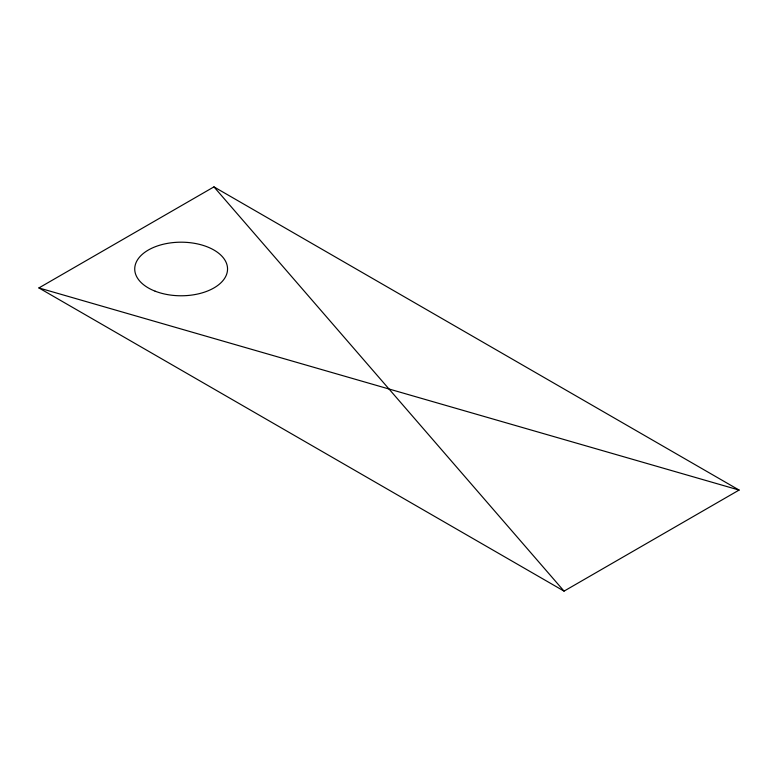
<?xml version="1.0" encoding="UTF-8"?>
<svg xmlns="http://www.w3.org/2000/svg" width="778" height="778" viewBox="0 0 778 778"><rect width="100%" height="100%" fill="white"/><g stroke="black" fill="none" stroke-linecap="round" stroke-linejoin="round"><path stroke-width="1.17" d="M38.9 287.938L213.95 186.876L739.1 490.062L564.05 591.124L38.9 287.938L739.1 490.062M213.95 186.876L564.05 591.124M155.114 291.176A46.417 26.802 0 0 0 227.429 270.9A46.417 26.802 0 0 0 160.842 244.885A46.417 26.802 0 0 0 155.114 291.176"/></g></svg>
